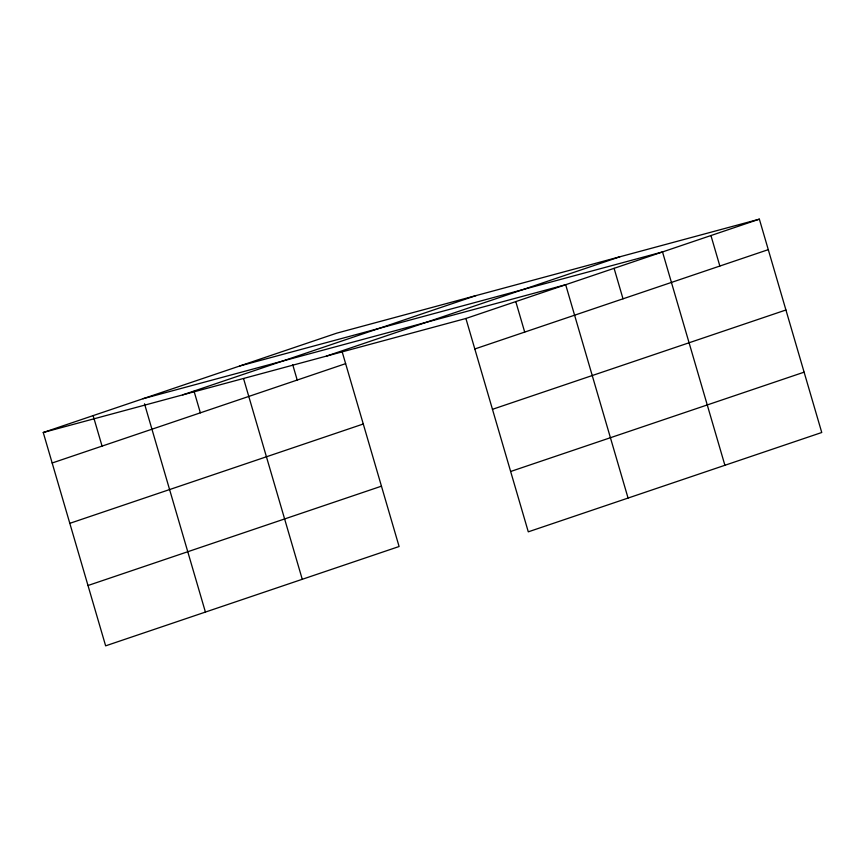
<?xml version="1.0" encoding="UTF-8"?>
<svg xmlns="http://www.w3.org/2000/svg" width="865" height="865" viewBox="0 0 865 865"><rect width="100%" height="100%" fill="white"/><g stroke="black" fill="none" stroke-linecap="round" stroke-linejoin="round"><path stroke-width="1.3" d="M342.291 352.228L399.1 546.518L105.638 645.841L43.25 432.5L336.712 333.166L759.362 219.159L821.75 432.5L528.288 531.834L465.9 318.482L759.362 219.159M182.72 394.873L476.183 295.538M326.429 356.11L619.891 256.775M52.17 462.991L345.632 363.657M474.809 348.973L768.282 249.65M69.816 523.336L363.278 424.001M492.455 409.318L785.928 309.994M87.992 585.508L381.454 486.173M510.642 471.49L804.104 372.166M239.875 365.949L662.514 251.931L724.902 465.284M143.028 398.722L565.678 284.715L628.066 498.067M43.25 432.5L465.9 318.482M710.943 235.54L719.853 266.042M614.096 268.323L623.016 298.814M515.789 301.593L524.698 332.084M292.748 364.803L297.214 380.049M243.584 378.654L302.263 579.301M194.052 391.229L200.366 412.832M144.509 403.804L205.416 612.074M93.139 415.611L102.059 446.102"/></g></svg>
